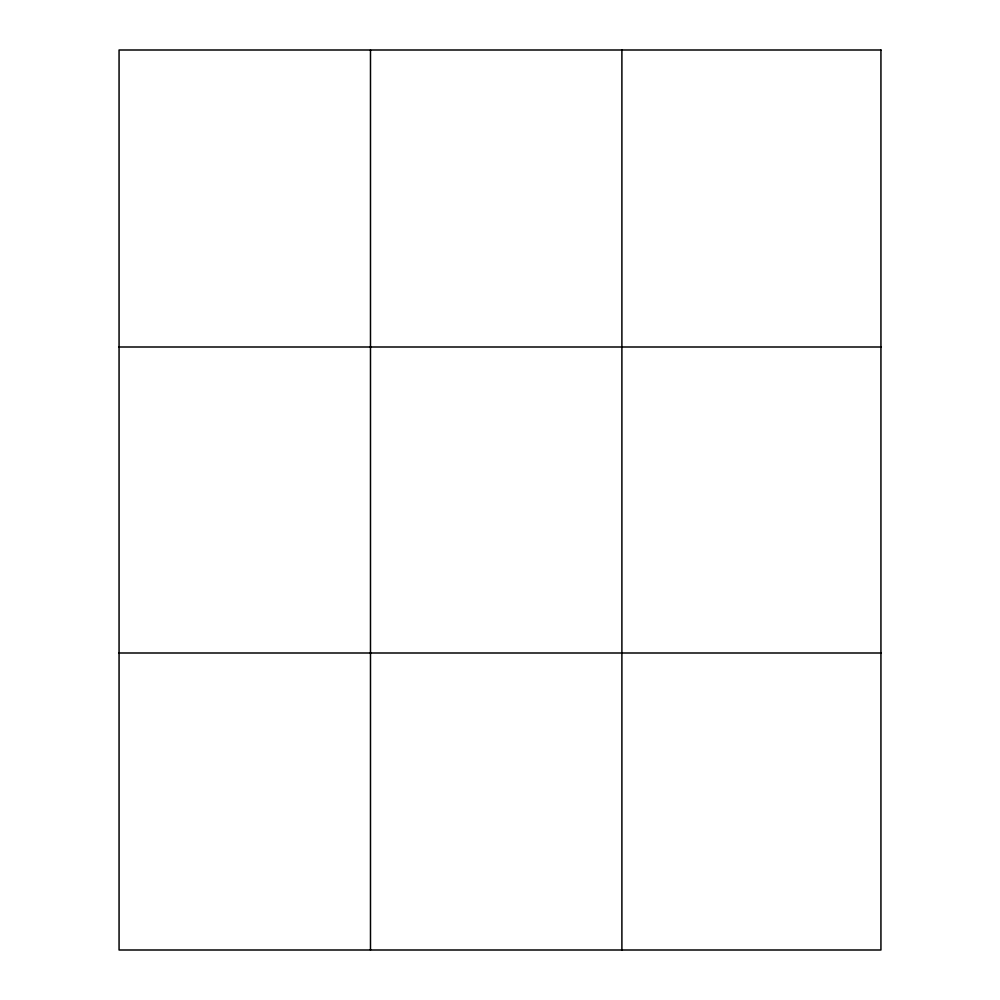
<?xml version="1.0" encoding="UTF-8"?>
<svg xmlns="http://www.w3.org/2000/svg" width="1000" height="1000" viewBox="0 0 1000 1000"><rect width="100%" height="100%" fill="white"/><g stroke="black" fill="none" stroke-linecap="round" stroke-linejoin="round"><path stroke-width="1.5" d="M370.487 950L370.487 50M621.9 950L621.9 50M119.062 347L880.938 347M119.062 653L880.938 653M880.938 50L880.938 950L119.062 950L119.062 50L880.938 50"/></g></svg>
